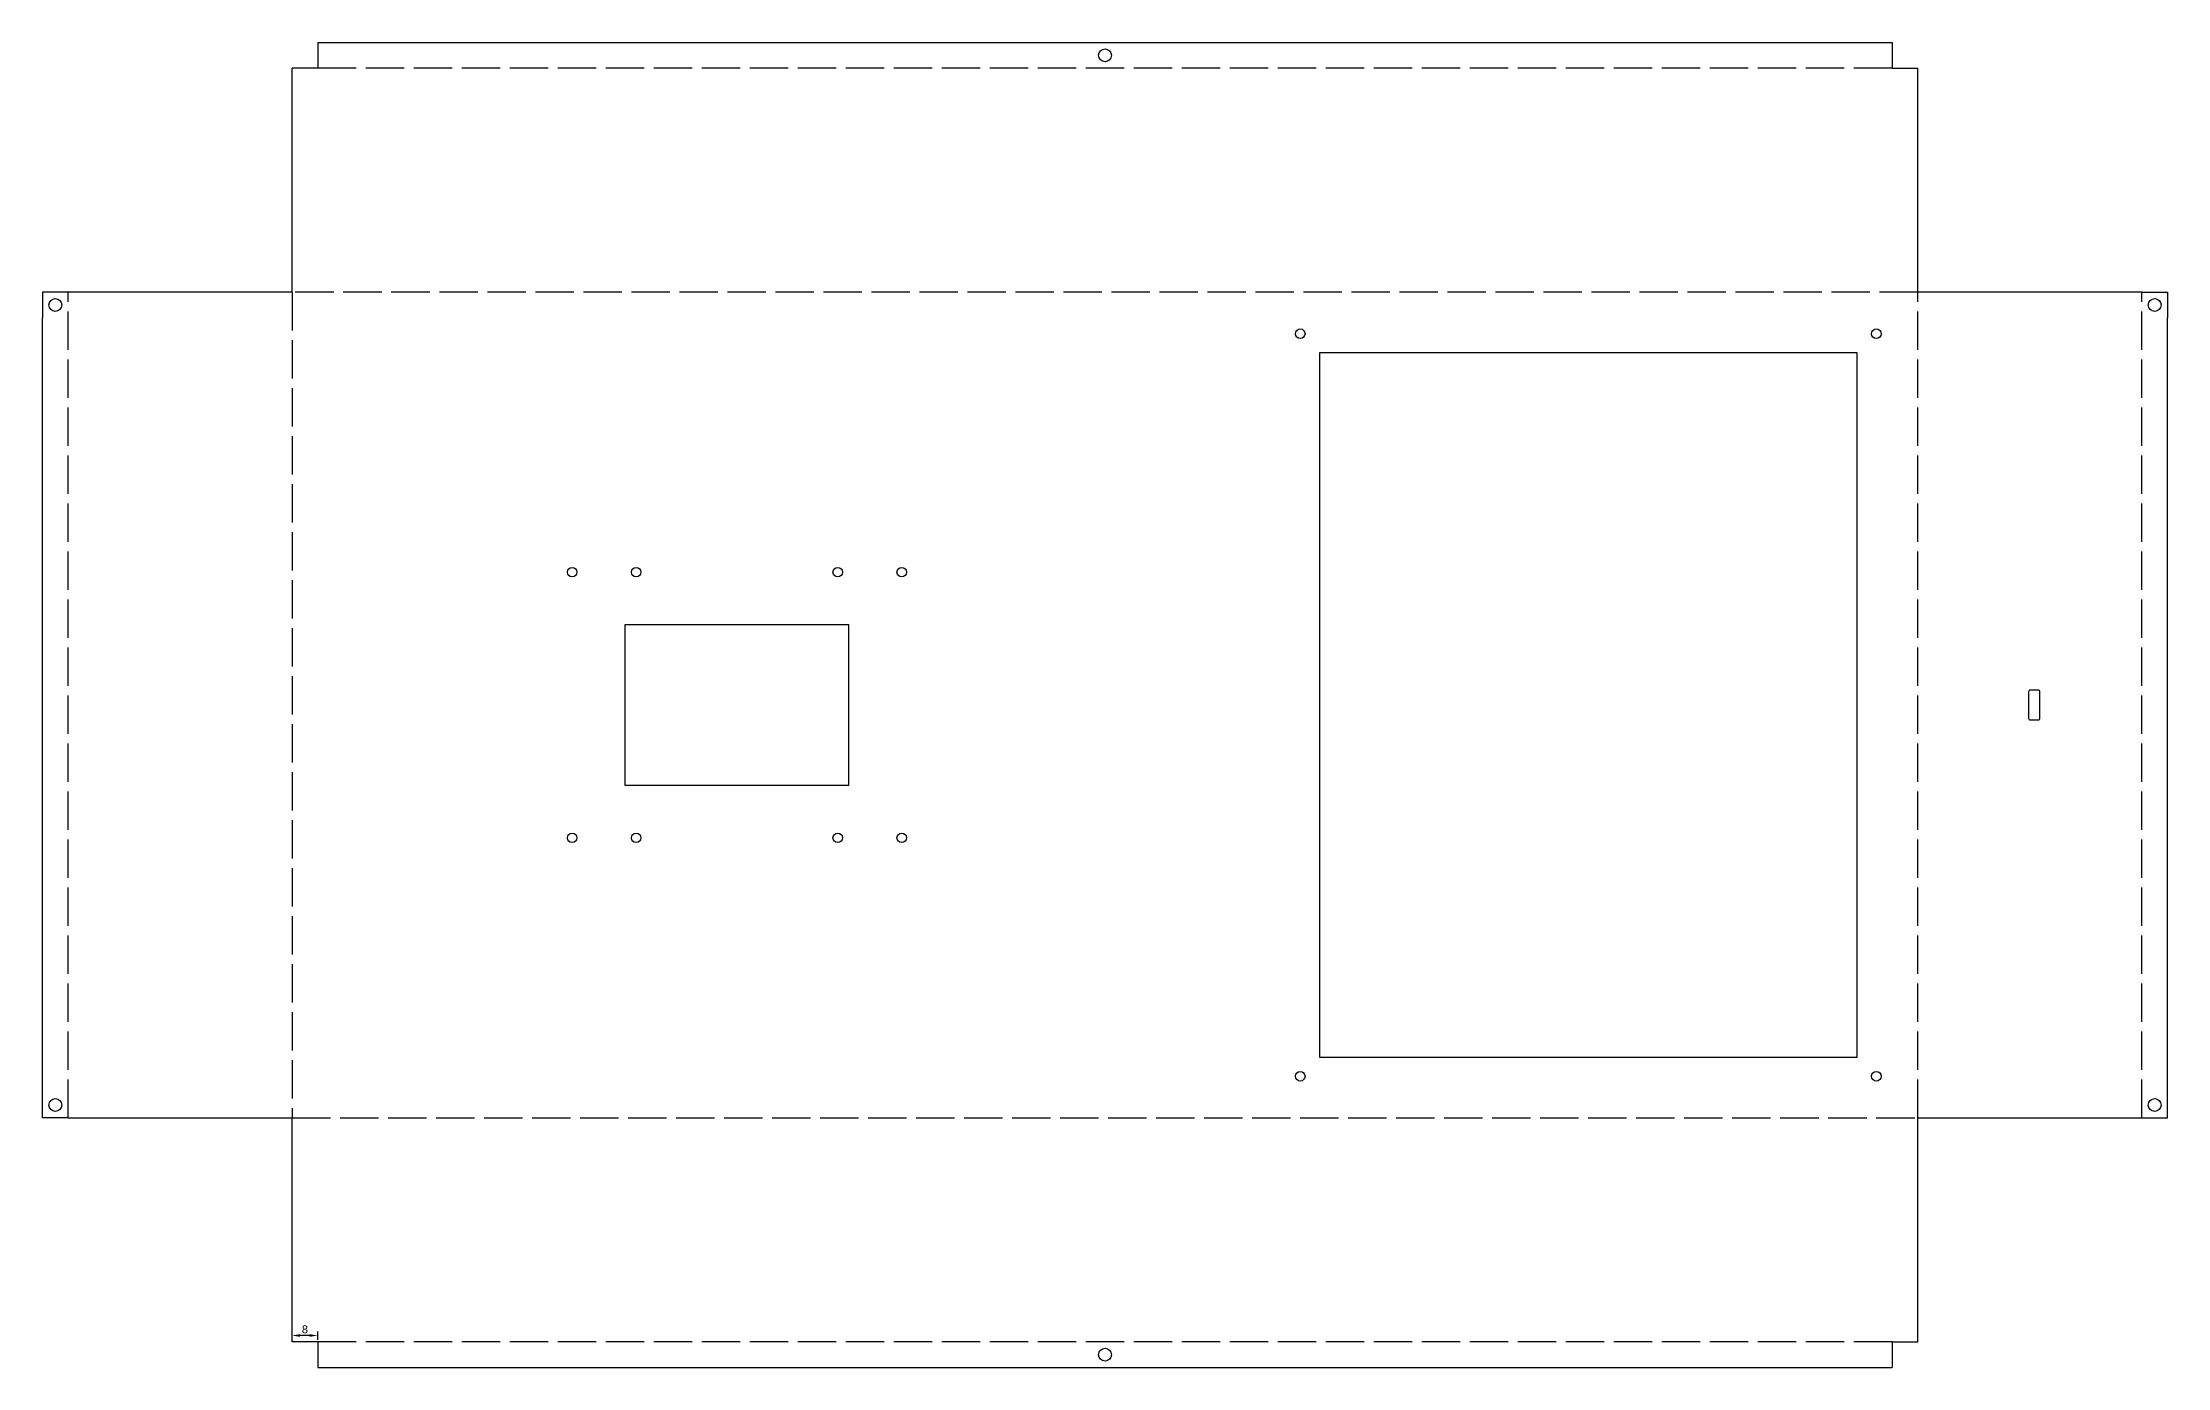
# Model space of a CAD drawing. Header units: millimetres. Extents: x -17 to 1436, y 45 to 964.
# Drawn here: x 50 to 714, y 550 to 964 of the extents above; entities that cross this region are included whole.
import ezdxf

# ---------------------------------------------------------------- set-up
doc = ezdxf.new("R2010")
doc.units = ezdxf.units.MM
doc.linetypes.add('ACAD_ISO02W100', pattern=[15, 12, -3])
doc.styles.get("Standard").update_dxf_attribs({"font": 'arial.ttf'})
doc.dimstyles.new('ISO-25', dxfattribs={"dimtxt": 2.5, "dimasz": 2.5, "dimexe": 1.25, "dimexo": 0.625, "dimtad": 1, "dimtxsty": 'Standard', "dimcen": 2.5, "dimadec": 0, "dimazin": 0, "dimtfac": 1, "dimtmove": 0, "dimatfit": 3, "dimfxl": 1, "dimarcsym": 0})

# ---------------------------------------------------------------- blocks, each defined once
blk = doc.blocks.new('*D156')
at = {"color": 0, "lineweight": -2, "transparency": 16777216}
for p, q in [((128, 558.62), (128, 561.25)), ((133.5, 560), (130.5, 560)), ((136, 558.62), (136, 561.25))]:
    blk.add_line(p, q, dxfattribs=at)
at = {"color": 0, "transparency": 16777216}
for points in [[(130.5, 560.41), (130.5, 559.58), (128, 560)], [(133.5, 560.41), (133.5, 559.58), (136, 560)]]:
    blk.add_solid(points, dxfattribs=at)
at = {"layer": 'Defpoints', "color": 0, "transparency": 16777216}
for p in [(128, 560), (128, 558), (136, 558)]:
    blk.add_point(p, dxfattribs=at)
at = {"color": 0, "transparency": 16777216, "insert": (132, 561.9), "char_height": 2.5, "attachment_point": 5}
blk.add_mtext('8', dxfattribs=at)

msp = doc.modelspace()

# ---------------------------------------------------------------- linework, layer by layer
at = {"color": 30, "true_color": 0xf26722}
for p, q in [((136, 964), (136, 956)), ((628, 964), (628, 956)), ((50, 886), (50, 878)), ((714, 886), (714, 878)), ((50, 628), (50, 636)), ((714, 628), (714, 636)), ((136, 558), (136, 550)), ((628, 558), (628, 550))]:
    msp.add_line(p, q, dxfattribs=at)
for p, q in [((136, 964), (628, 964)), ((136, 956), (128, 956)), ((628, 956), (636, 956)), ((58, 886), (50, 886)), ((706, 886), (714, 886)), ((50, 636), (50, 878)), ((714, 636), (714, 878)), ((302, 782), (232, 782)), ((232, 782), (232, 732)), ((302, 732), (302, 782)), ((232, 732), (302, 732)), ((58, 628), (50, 628)), ((706, 628), (714, 628)), ((136, 558), (128, 558)), ((628, 558), (636, 558)), ((136, 550), (628, 550))]:
    msp.add_line(p, q)
at = {"color": 242, "true_color": 0xcd2027}
for p, q in [((128, 886), (128, 956)), ((636, 886), (636, 956)), ((128, 886), (58, 886)), ((706, 886), (636, 886)), ((58, 628), (128, 628)), ((128, 558), (128, 628)), ((636, 628), (706, 628)), ((636, 558), (636, 628))]:
    msp.add_line(p, q, dxfattribs=at)
at = {"linetype": 'ACAD_ISO02W100'}
for p, q in [((628, 956), (136, 956)), ((58, 628), (58, 886)), ((636, 886), (128, 886)), ((128, 886), (128, 628)), ((636, 628), (636, 886)), ((706, 628), (706, 886)), ((128, 628), (636, 628)), ((628, 558), (136, 558))]:
    msp.add_line(p, q, dxfattribs=at)
msp.add_lwpolyline([(617, 867), (449, 867), (449, 647), (617, 647)], close=True)
msp.add_lwpolyline([(671.1, 752.35), (673.6, 752.35, 0.4142136), (674.1, 752.85), (674.1, 761.15, 0.4142136), (673.6, 761.65), (671.1, 761.65, 0.4142136), (670.6, 761.15), (670.6, 752.85, 0.4142136)], format="xyb", close=True)
for centre, radius in [((382, 960), 2), ((54, 882), 2), ((710, 882), 2), ((443, 873), 1.5), ((623, 873), 1.5), ((215.5, 798.5), 1.5), ((235.5, 798.5), 1.5), ((298.5, 798.5), 1.5), ((318.5, 798.5), 1.5), ((215.5, 715.5), 1.5), ((235.5, 715.5), 1.5), ((298.5, 715.5), 1.5), ((318.5, 715.5), 1.5), ((443, 641), 1.5), ((623, 641), 1.5), ((54, 632), 2), ((710, 632), 2), ((382, 554), 2)]:
    msp.add_circle(centre, radius)

# ---------------------------------------------------------------- dimensions: what is measured, and where the dimension line sits
dim = msp.add_linear_dim(base=(128, 559.996), p1=(136, 558), p2=(128, 558), dimstyle='ISO-25')
dim.commit()
dim.dimension.update_dxf_attribs({"geometry": '*D156', "text_midpoint": (132, 561.897)})

doc.saveas('drawing.dxf')
